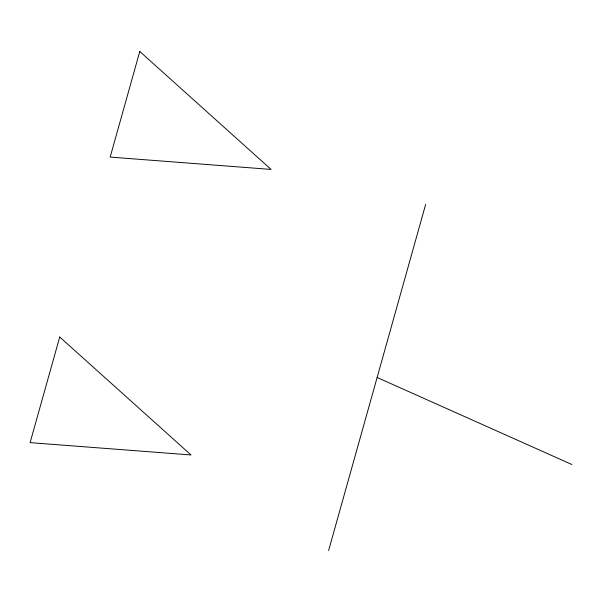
<?xml version="1.0" encoding="UTF-8"?>
<svg xmlns="http://www.w3.org/2000/svg" width="602" height="602" viewBox="0 0 602 602"><rect width="100%" height="100%" fill="white"/><g stroke="black" fill="none" stroke-linecap="round" stroke-linejoin="round"><path stroke-width="0.9" d="M328.609 550.529L425.652 204.424M377.13 377.477L571.9 464.518M59.718 337.007L30.1 442.636L191.022 454.962L59.718 337.007M139.777 51.471L110.158 157.092L271.088 169.425L139.777 51.471"/></g></svg>
